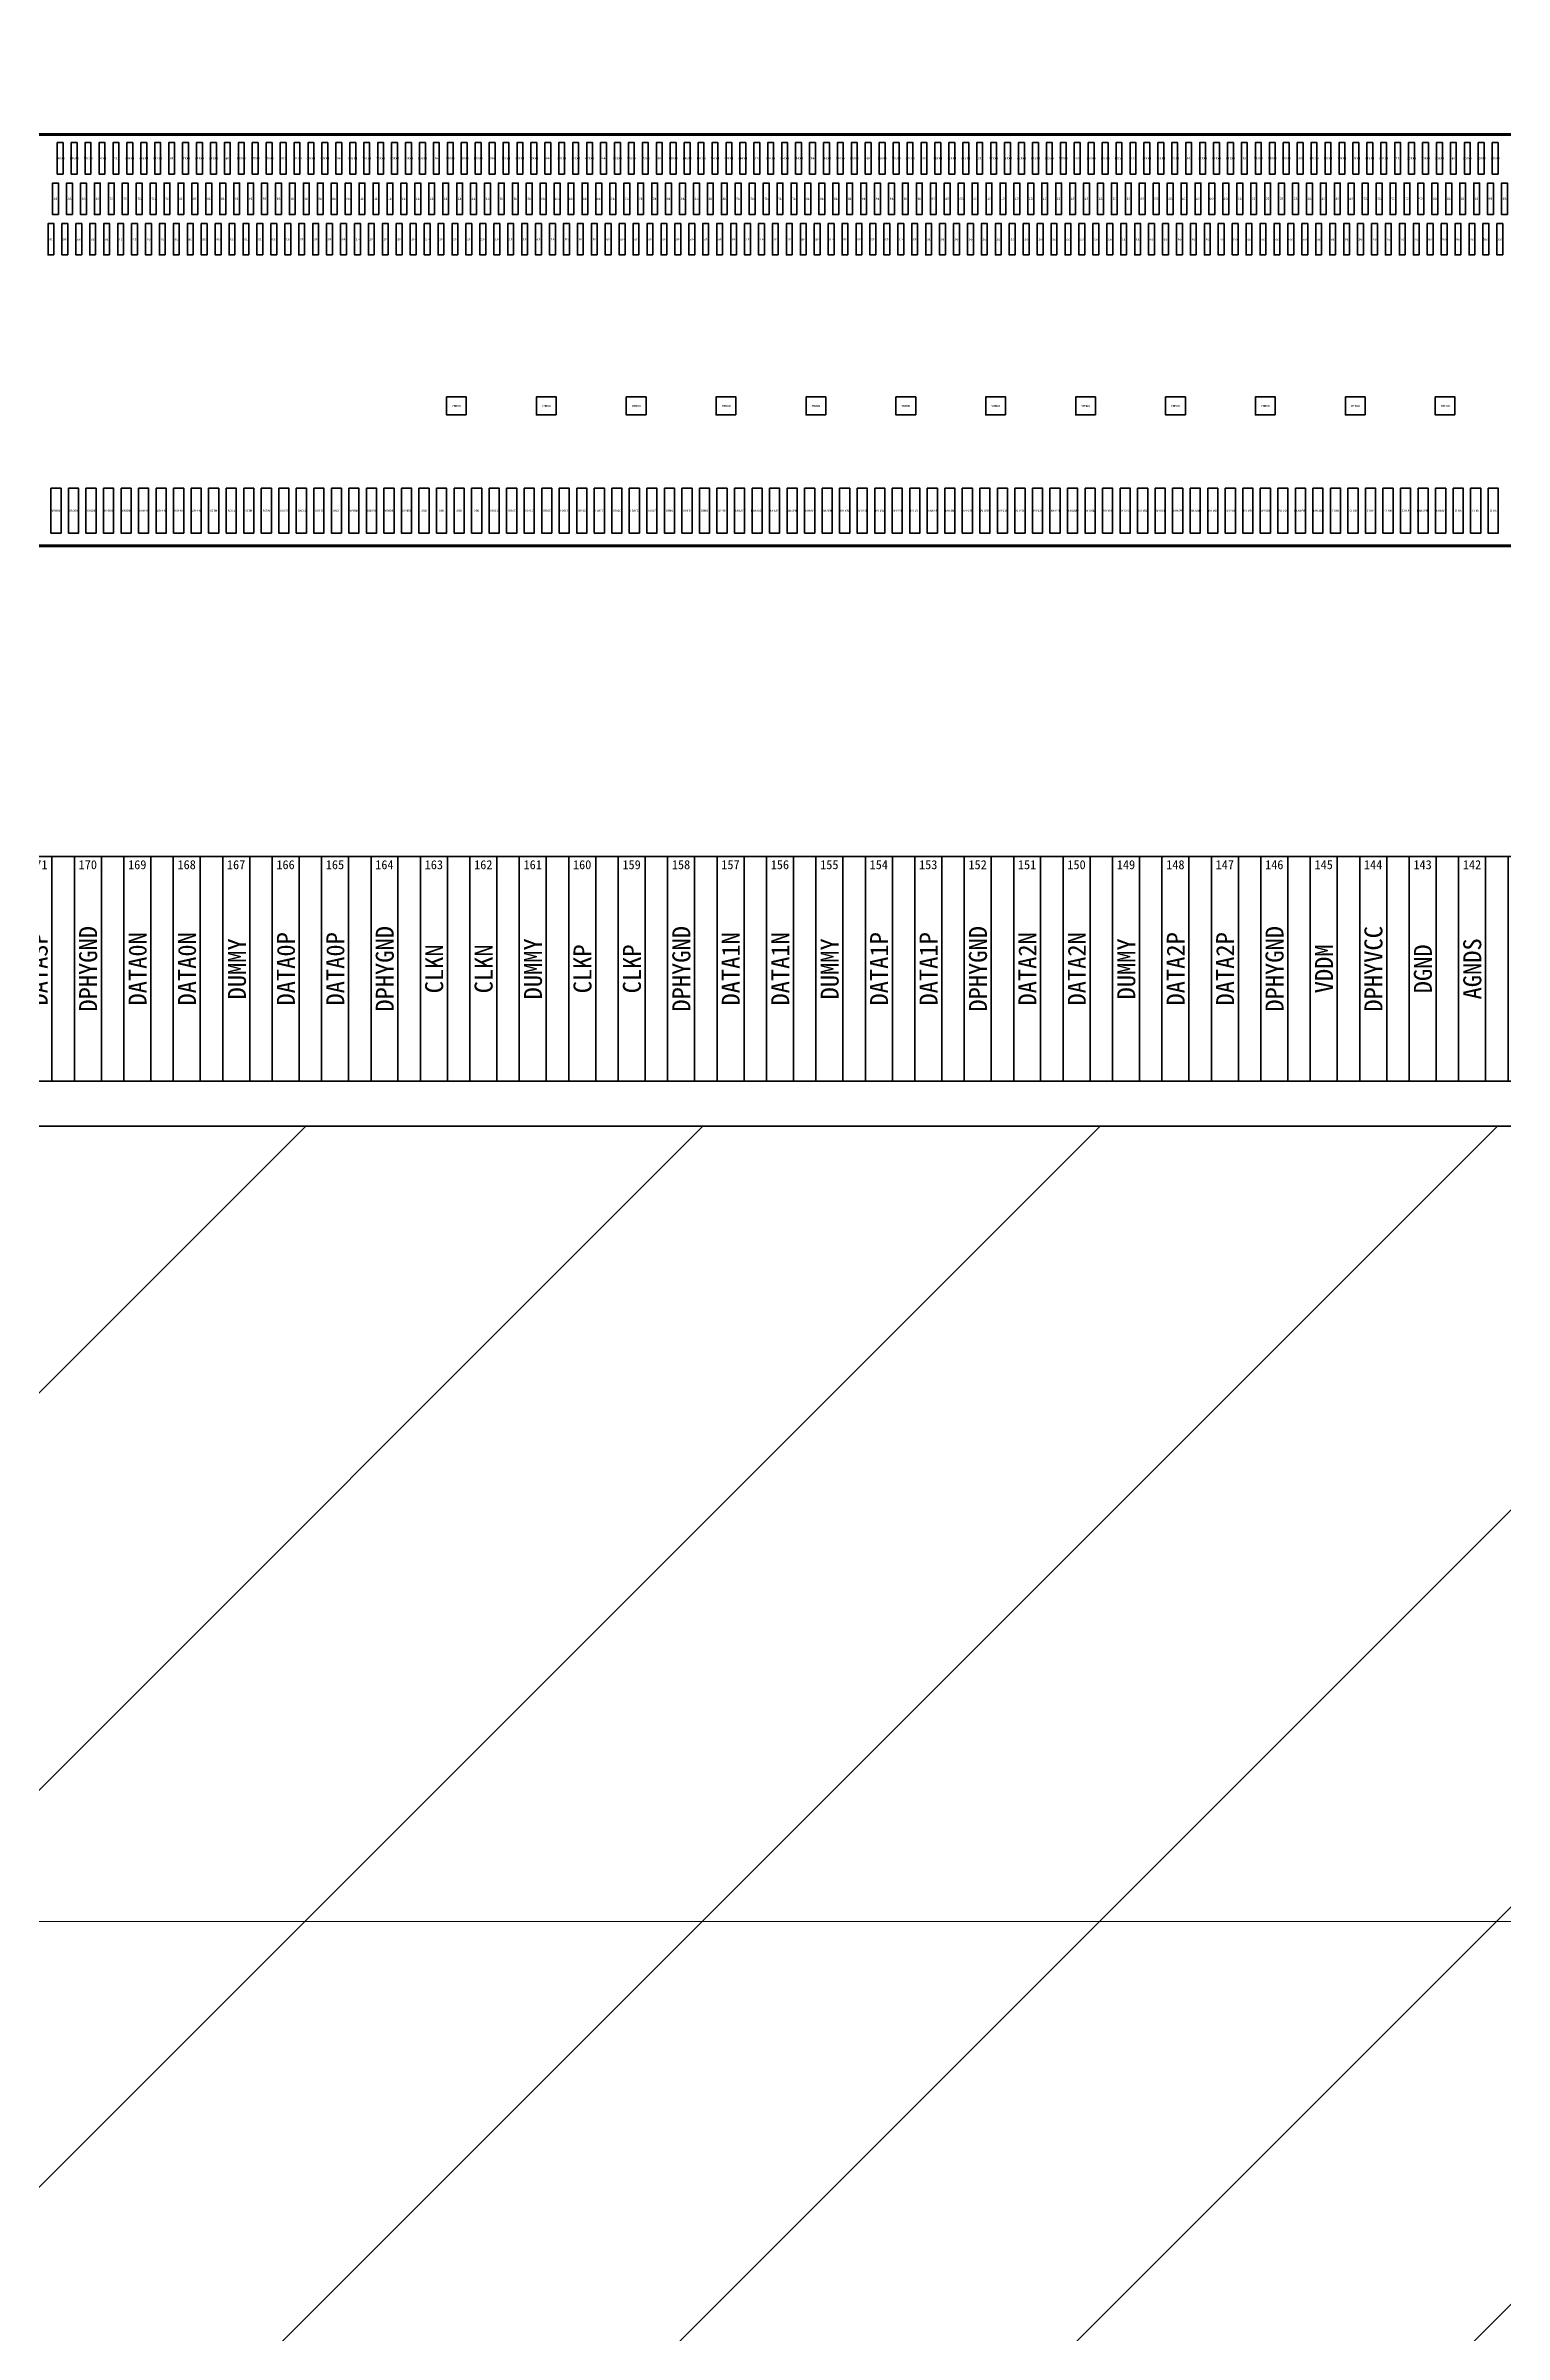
# Model space of a CAD drawing. Header units: inches. Extents: x 240 to 1407, y -538 to -118.
# Drawn here: x 997.09 to 1000.34, y -364.55 to -359.46 of the extents above; entities that cross this region are included whole.
import ezdxf
from ezdxf.enums import TextEntityAlignment as Align

# ---------------------------------------------------------------- set-up
doc = ezdxf.new("R2010")
doc.units = ezdxf.units.IN
doc.header["$LTSCALE"] = 1.21
doc.header["$MEASUREMENT"] = 0
doc.layers.get('0').update_dxf_attribs({"linetype": 'CONTINUOUS'})
for name, color, linetype, lineweight in [('2ITO.drawing', 4, 'CONTINUOUS', 100), ('FPC', 40, 'CONTINUOUS', 20), ('LABEL.drawing', 7, 'CONTINUOUS', 100), ('TFT_line.drawing', 3, 'CONTINUOUS', 100)]:
    doc.layers.add(name, color=color, linetype=linetype, lineweight=lineweight)
doc.layers.add('标 注', color=3, linetype='CONTINUOUS')
doc.styles.get("Standard").update_dxf_attribs({"font": 'txt', "width": 0.8})

# ---------------------------------------------------------------- blocks, each defined once
blk = doc.blocks.new('fpc_name')
at = {"layer": 'LABEL.drawing', "color": 7, "linetype": 'Continuous', "lineweight": 100}
for s, p in [('DATA3P', (7.07143, 0.22667)), ('DPHYGND', (7.18143, 0.22667)), ('DATA0P', (7.62143, 0.22667)), ('DATA0P', (7.73143, 0.22667)), ('DPHYGND', (7.84143, 0.22667)), ('DPHYGND', (8.50143, 0.22667)), ('DATA1P', (8.94143, 0.22667)), ('DATA1P', (9.05143, 0.22667)), ('DPHYGND', (9.16143, 0.22667)), ('DATA2P', (9.60143, 0.22667)), ('DATA2P', (9.71143, 0.22667)), ('DPHYGND', (9.82143, 0.22667)), ('DPHYVCC', (10.04143, 0.22667)), ('DATA0N', (7.29143, 0.22667)), ('DATA0N', (7.40143, 0.22667)), ('DUMMY', (7.51254, 0.22667)), ('CLKN', (7.95143, 0.22667)), ('CLKN', (8.06143, 0.22667)), ('DUMMY', (8.17123, 0.22667)), ('CLKP', (8.28143, 0.22667)), ('CLKP', (8.39143, 0.22667)), ('DATA1N', (8.61143, 0.22667)), ('DATA1N', (8.72143, 0.22667)), ('DUMMY', (8.83143, 0.22667)), ('DATA2N', (9.27143, 0.22667)), ('DATA2N', (9.38143, 0.22667)), ('DUMMY', (9.49143, 0.22667)), ('VDDM', (9.93143, 0.22667)), ('DGND', (10.15143, 0.22667)), ('AGNDS', (10.26143, 0.22667))]:
    blk.add_text(s, height=0.04, rotation=90, dxfattribs=at).set_placement(p, align=Align.MIDDLE_CENTER)
blk = doc.blocks.new('fpc_pin')
at = {"layer": 'TFT_line.drawing', "color": 3, "linetype": 'Continuous', "lineweight": 100}
blk.add_lwpolyline([(0, 0), (0.06, 0), (0.06, 0.5), (0, 0.5)], close=True, dxfattribs=at)
blk = doc.blocks.new('fpc_all')
at = {"layer": 'TFT_line.drawing', "color": 3, "linetype": 'Continuous', "lineweight": 100}
blk.add_lwpolyline([(-0.73658, 0), (26.54342, 0), (26.54342, 0.5), (-0.73658, 0.5)], close=True, dxfattribs=at)
at = {"color": 1, "linetype": 'Continuous', "lineweight": 100, "row_count": 1, "column_count": 221, "row_spacing": 0.4, "column_spacing": 0.11}
blk.add_blockref('fpc_pin', (0.77342, 0), dxfattribs=at)
at = {"color": 1, "linetype": 'Continuous', "lineweight": 100}
blk.add_blockref('fpc_name', (0.00249, 0.02333), dxfattribs=at)
at = {"layer": 'LABEL.drawing', "color": 7, "linetype": 'Continuous', "lineweight": 100}
for s, p in [('171', (7.07322, 0.4818)), ('170', (7.18322, 0.4818)), ('169', (7.29322, 0.4818)), ('168', (7.40322, 0.4818)), ('167', (7.51322, 0.4818)), ('166', (7.62322, 0.4818)), ('165', (7.73322, 0.4818)), ('164', (7.84322, 0.4818)), ('163', (7.95322, 0.4818)), ('162', (8.06322, 0.4818)), ('161', (8.17322, 0.4818)), ('160', (8.28322, 0.4818)), ('159', (8.39322, 0.4818)), ('158', (8.50322, 0.4818)), ('157', (8.61322, 0.4818)), ('156', (8.72322, 0.4818)), ('155', (8.83322, 0.4818)), ('154', (8.94322, 0.4818)), ('153', (9.05322, 0.4818)), ('152', (9.16322, 0.4818)), ('151', (9.27322, 0.4818)), ('150', (9.38322, 0.4818)), ('149', (9.49322, 0.4818)), ('148', (9.60322, 0.4818)), ('147', (9.71322, 0.4818)), ('146', (9.82322, 0.4818)), ('145', (9.93322, 0.4818)), ('144', (10.04322, 0.4818)), ('143', (10.15322, 0.4818)), ('142', (10.26322, 0.4818))]:
    blk.add_text(s, height=0.02, dxfattribs=at).set_placement(p, align=Align.MIDDLE_CENTER)
blk = doc.blocks.new('z_ILB3_NOT')
at = {"layer": 'TFT_line.drawing', "color": 3, "linetype": 'Continuous', "lineweight": 100}
blk.add_lwpolyline([(-0.01125, -0.05), (0.01125, -0.05), (0.01125, 0.05), (-0.01125, 0.05)], close=True, dxfattribs=at)
blk = doc.blocks.new('z_DMY1')
at = {"layer": 'TFT_line.drawing', "color": 3, "linetype": 'Continuous', "lineweight": 100}
blk.add_lwpolyline([(-0.022, -0.02), (0.022, -0.02), (0.022, 0.02), (-0.022, 0.02)], close=True, dxfattribs=at)
blk = doc.blocks.new('z_PAD_DUMMY_NOT')
at = {"color": 1, "linetype": 'Continuous', "lineweight": 100}
for p in [(2.7, -0.1465), (2.9, -0.1465), (3.1, -0.1465), (3.3, -0.1465), (3.5, -0.1465), (3.7, -0.1465), (3.9, -0.1465), (4.1, -0.1465), (4.3, -0.1465), (4.5, -0.1465), (4.7, -0.1465), (4.9, -0.1465)]:
    blk.add_blockref('z_DMY1', p, dxfattribs=at)
blk = doc.blocks.new('S_PAD_NOT')
at = {"layer": 'TFT_line.drawing', "color": 3, "linetype": 'Continuous', "lineweight": 100}
blk.add_lwpolyline([(-0.0065, -0.035), (0.0065, -0.035), (0.0065, 0.035), (-0.0065, 0.035)], close=True, dxfattribs=at)
blk = doc.blocks.new('ST7102_padlocation_NOT')
at = {"layer": 'TFT_line.drawing', "color": 3, "linetype": 'Continuous', "lineweight": 100}
for points in [[(-11.25, -0.459), (11.25, -0.459), (11.25, 0.459), (-11.25, 0.459)], [(-11.247, -0.456), (11.247, -0.456), (11.247, 0.456), (-11.247, 0.456)]]:
    blk.add_lwpolyline(points, close=True, dxfattribs=at)
at = {"color": 1, "linetype": 'Continuous', "lineweight": 100}
for name, p in [('z_PAD_DUMMY_NOT', (0, 0)), ('S_PAD_NOT', (2.5886, 0.4045)), ('S_PAD_NOT', (2.6196, 0.4045)), ('S_PAD_NOT', (2.6506, 0.4045)), ('S_PAD_NOT', (2.6816, 0.4045)), ('S_PAD_NOT', (2.7126, 0.4045)), ('S_PAD_NOT', (2.7436, 0.4045)), ('S_PAD_NOT', (2.7746, 0.4045)), ('S_PAD_NOT', (2.8056, 0.4045)), ('S_PAD_NOT', (2.8366, 0.4045)), ('S_PAD_NOT', (2.8676, 0.4045)), ('S_PAD_NOT', (2.8986, 0.4045)), ('S_PAD_NOT', (2.9296, 0.4045)), ('S_PAD_NOT', (2.9606, 0.4045)), ('S_PAD_NOT', (2.9916, 0.4045)), ('S_PAD_NOT', (3.0226, 0.4045)), ('S_PAD_NOT', (3.0536, 0.4045)), ('S_PAD_NOT', (3.0846, 0.4045)), ('S_PAD_NOT', (3.1156, 0.4045)), ('S_PAD_NOT', (3.1466, 0.4045)), ('S_PAD_NOT', (3.1776, 0.4045)), ('S_PAD_NOT', (3.2086, 0.4045)), ('S_PAD_NOT', (3.2396, 0.4045)), ('S_PAD_NOT', (3.2706, 0.4045)), ('S_PAD_NOT', (3.3016, 0.4045)), ('S_PAD_NOT', (3.3326, 0.4045)), ('S_PAD_NOT', (3.3636, 0.4045)), ('S_PAD_NOT', (3.3946, 0.4045)), ('S_PAD_NOT', (3.4256, 0.4045)), ('S_PAD_NOT', (3.4566, 0.4045)), ('S_PAD_NOT', (3.4876, 0.4045)), ('S_PAD_NOT', (3.5186, 0.4045)), ('S_PAD_NOT', (3.5496, 0.4045)), ('S_PAD_NOT', (3.5806, 0.4045)), ('S_PAD_NOT', (3.6116, 0.4045)), ('S_PAD_NOT', (3.6426, 0.4045)), ('S_PAD_NOT', (3.6736, 0.4045)), ('S_PAD_NOT', (3.7046, 0.4045)), ('S_PAD_NOT', (3.7356, 0.4045)), ('S_PAD_NOT', (3.7666, 0.4045)), ('S_PAD_NOT', (3.7976, 0.4045)), ('S_PAD_NOT', (3.8286, 0.4045)), ('S_PAD_NOT', (3.8596, 0.4045)), ('S_PAD_NOT', (3.8906, 0.4045)), ('S_PAD_NOT', (3.9216, 0.4045)), ('S_PAD_NOT', (3.9526, 0.4045)), ('S_PAD_NOT', (3.9836, 0.4045)), ('S_PAD_NOT', (4.0146, 0.4045)), ('S_PAD_NOT', (4.0456, 0.4045)), ('S_PAD_NOT', (4.0766, 0.4045)), ('S_PAD_NOT', (4.1076, 0.4045)), ('S_PAD_NOT', (4.1386, 0.4045)), ('S_PAD_NOT', (4.1696, 0.4045)), ('S_PAD_NOT', (4.2006, 0.4045)), ('S_PAD_NOT', (4.2316, 0.4045)), ('S_PAD_NOT', (4.2626, 0.4045)), ('S_PAD_NOT', (4.2936, 0.4045)), ('S_PAD_NOT', (4.3246, 0.4045)), ('S_PAD_NOT', (4.3556, 0.4045)), ('S_PAD_NOT', (4.3866, 0.4045)), ('S_PAD_NOT', (4.4176, 0.4045)), ('S_PAD_NOT', (4.4486, 0.4045)), ('S_PAD_NOT', (4.4796, 0.4045)), ('S_PAD_NOT', (4.5106, 0.4045)), ('S_PAD_NOT', (4.5416, 0.4045)), ('S_PAD_NOT', (4.5726, 0.4045)), ('S_PAD_NOT', (4.6036, 0.4045)), ('S_PAD_NOT', (4.6346, 0.4045)), ('S_PAD_NOT', (4.6656, 0.4045)), ('S_PAD_NOT', (4.6966, 0.4045)), ('S_PAD_NOT', (4.7276, 0.4045)), ('S_PAD_NOT', (4.7586, 0.4045)), ('S_PAD_NOT', (4.7896, 0.4045)), ('S_PAD_NOT', (4.8206, 0.4045)), ('S_PAD_NOT', (4.8516, 0.4045)), ('S_PAD_NOT', (4.8826, 0.4045)), ('S_PAD_NOT', (4.9136, 0.4045)), ('S_PAD_NOT', (4.9446, 0.4045)), ('S_PAD_NOT', (4.9756, 0.4045)), ('S_PAD_NOT', (5.0066, 0.4045)), ('S_PAD_NOT', (5.0376, 0.4045)), ('S_PAD_NOT', (5.0686, 0.4045)), ('S_PAD_NOT', (5.0996, 0.4045)), ('S_PAD_NOT', (5.1306, 0.4045)), ('S_PAD_NOT', (5.1616, 0.4045)), ('S_PAD_NOT', (5.1926, 0.4045)), ('S_PAD_NOT', (5.2236, 0.4045)), ('S_PAD_NOT', (5.2546, 0.4045)), ('S_PAD_NOT', (5.2856, 0.4045)), ('S_PAD_NOT', (5.3166, 0.4045)), ('S_PAD_NOT', (5.3476, 0.4045)), ('S_PAD_NOT', (5.3786, 0.4045)), ('S_PAD_NOT', (5.4096, 0.4045)), ('S_PAD_NOT', (5.4406, 0.4045)), ('S_PAD_NOT', (5.4716, 0.4045)), ('S_PAD_NOT', (5.5026, 0.4045)), ('S_PAD_NOT', (5.5336, 0.4045)), ('S_PAD_NOT', (5.5646, 0.4045)), ('S_PAD_NOT', (5.5956, 0.4045)), ('S_PAD_NOT', (5.6266, 0.4045)), ('S_PAD_NOT', (5.6576, 0.4045)), ('S_PAD_NOT', (5.6886, 0.4045)), ('S_PAD_NOT', (5.7196, 0.4045)), ('S_PAD_NOT', (5.7506, 0.4045)), ('S_PAD_NOT', (5.7816, 0.4045)), ('S_PAD_NOT', (2.5679, 0.3145)), ('S_PAD_NOT', (2.5989, 0.3145)), ('S_PAD_NOT', (2.6299, 0.3145)), ('S_PAD_NOT', (2.6609, 0.3145)), ('S_PAD_NOT', (2.6919, 0.3145)), ('S_PAD_NOT', (2.7229, 0.3145)), ('S_PAD_NOT', (2.7539, 0.3145)), ('S_PAD_NOT', (2.7849, 0.3145)), ('S_PAD_NOT', (2.8159, 0.3145)), ('S_PAD_NOT', (2.8469, 0.3145)), ('S_PAD_NOT', (2.8779, 0.3145)), ('S_PAD_NOT', (2.9089, 0.3145)), ('S_PAD_NOT', (2.9399, 0.3145)), ('S_PAD_NOT', (2.9709, 0.3145)), ('S_PAD_NOT', (3.0019, 0.3145)), ('S_PAD_NOT', (3.0329, 0.3145)), ('S_PAD_NOT', (3.0639, 0.3145)), ('S_PAD_NOT', (3.0949, 0.3145)), ('S_PAD_NOT', (3.1259, 0.3145)), ('S_PAD_NOT', (3.1569, 0.3145)), ('S_PAD_NOT', (3.1879, 0.3145)), ('S_PAD_NOT', (3.2189, 0.3145)), ('S_PAD_NOT', (3.2499, 0.3145)), ('S_PAD_NOT', (3.2809, 0.3145)), ('S_PAD_NOT', (3.3119, 0.3145)), ('S_PAD_NOT', (3.3429, 0.3145)), ('S_PAD_NOT', (3.3739, 0.3145)), ('S_PAD_NOT', (3.4049, 0.3145)), ('S_PAD_NOT', (3.4359, 0.3145)), ('S_PAD_NOT', (3.4669, 0.3145)), ('S_PAD_NOT', (3.4979, 0.3145)), ('S_PAD_NOT', (3.5289, 0.3145)), ('S_PAD_NOT', (3.5599, 0.3145)), ('S_PAD_NOT', (3.5909, 0.3145)), ('S_PAD_NOT', (3.6219, 0.3145)), ('S_PAD_NOT', (3.6529, 0.3145)), ('S_PAD_NOT', (3.6839, 0.3145)), ('S_PAD_NOT', (3.7149, 0.3145)), ('S_PAD_NOT', (3.7459, 0.3145)), ('S_PAD_NOT', (3.7769, 0.3145)), ('S_PAD_NOT', (3.8079, 0.3145)), ('S_PAD_NOT', (3.8389, 0.3145)), ('S_PAD_NOT', (3.8699, 0.3145)), ('S_PAD_NOT', (3.9009, 0.3145)), ('S_PAD_NOT', (3.9319, 0.3145)), ('S_PAD_NOT', (3.9629, 0.3145)), ('S_PAD_NOT', (3.9939, 0.3145)), ('S_PAD_NOT', (4.0249, 0.3145)), ('S_PAD_NOT', (4.0559, 0.3145)), ('S_PAD_NOT', (4.0869, 0.3145)), ('S_PAD_NOT', (4.1179, 0.3145)), ('S_PAD_NOT', (4.1489, 0.3145)), ('S_PAD_NOT', (4.1799, 0.3145)), ('S_PAD_NOT', (4.2109, 0.3145)), ('S_PAD_NOT', (4.2419, 0.3145)), ('S_PAD_NOT', (4.2729, 0.3145)), ('S_PAD_NOT', (4.3039, 0.3145)), ('S_PAD_NOT', (4.3349, 0.3145)), ('S_PAD_NOT', (4.3659, 0.3145)), ('S_PAD_NOT', (4.3969, 0.3145)), ('S_PAD_NOT', (4.4279, 0.3145)), ('S_PAD_NOT', (4.4589, 0.3145)), ('S_PAD_NOT', (4.4899, 0.3145)), ('S_PAD_NOT', (4.5209, 0.3145)), ('S_PAD_NOT', (4.5519, 0.3145)), ('S_PAD_NOT', (4.5829, 0.3145)), ('S_PAD_NOT', (4.6139, 0.3145)), ('S_PAD_NOT', (4.6449, 0.3145)), ('S_PAD_NOT', (4.6759, 0.3145)), ('S_PAD_NOT', (4.7069, 0.3145)), ('S_PAD_NOT', (4.7379, 0.3145)), ('S_PAD_NOT', (4.7689, 0.3145)), ('S_PAD_NOT', (4.7999, 0.3145)), ('S_PAD_NOT', (4.8309, 0.3145)), ('S_PAD_NOT', (4.8619, 0.3145)), ('S_PAD_NOT', (4.8929, 0.3145)), ('S_PAD_NOT', (4.9239, 0.3145)), ('S_PAD_NOT', (4.9549, 0.3145)), ('S_PAD_NOT', (4.9859, 0.3145)), ('S_PAD_NOT', (5.0169, 0.3145)), ('S_PAD_NOT', (5.0479, 0.3145)), ('S_PAD_NOT', (5.0789, 0.3145)), ('S_PAD_NOT', (5.1099, 0.3145)), ('S_PAD_NOT', (5.1409, 0.3145)), ('S_PAD_NOT', (5.1719, 0.3145)), ('S_PAD_NOT', (5.2029, 0.3145)), ('S_PAD_NOT', (5.2339, 0.3145)), ('S_PAD_NOT', (5.2649, 0.3145)), ('S_PAD_NOT', (5.2959, 0.3145)), ('S_PAD_NOT', (5.3269, 0.3145)), ('S_PAD_NOT', (5.3579, 0.3145)), ('S_PAD_NOT', (5.3889, 0.3145)), ('S_PAD_NOT', (5.4199, 0.3145)), ('S_PAD_NOT', (5.4509, 0.3145)), ('S_PAD_NOT', (5.4819, 0.3145)), ('S_PAD_NOT', (5.5129, 0.3145)), ('S_PAD_NOT', (5.5439, 0.3145)), ('S_PAD_NOT', (5.5749, 0.3145)), ('S_PAD_NOT', (5.6059, 0.3145)), ('S_PAD_NOT', (5.6369, 0.3145)), ('S_PAD_NOT', (5.6679, 0.3145)), ('S_PAD_NOT', (5.6989, 0.3145)), ('S_PAD_NOT', (5.7299, 0.3145)), ('S_PAD_NOT', (5.7609, 0.3145)), ('S_PAD_NOT', (5.7919, 0.3145)), ('S_PAD_NOT', (2.5782, 0.2245)), ('S_PAD_NOT', (2.6092, 0.2245)), ('S_PAD_NOT', (2.6402, 0.2245)), ('S_PAD_NOT', (2.6712, 0.2245)), ('S_PAD_NOT', (2.7022, 0.2245)), ('S_PAD_NOT', (2.7332, 0.2245)), ('S_PAD_NOT', (2.7642, 0.2245)), ('S_PAD_NOT', (2.7952, 0.2245)), ('S_PAD_NOT', (2.8262, 0.2245)), ('S_PAD_NOT', (2.8572, 0.2245)), ('S_PAD_NOT', (2.8882, 0.2245)), ('S_PAD_NOT', (2.9192, 0.2245)), ('S_PAD_NOT', (2.9502, 0.2245)), ('S_PAD_NOT', (2.9812, 0.2245)), ('S_PAD_NOT', (3.0122, 0.2245)), ('S_PAD_NOT', (3.0432, 0.2245)), ('S_PAD_NOT', (3.0742, 0.2245)), ('S_PAD_NOT', (3.1052, 0.2245)), ('S_PAD_NOT', (3.1362, 0.2245)), ('S_PAD_NOT', (3.1672, 0.2245)), ('S_PAD_NOT', (3.1982, 0.2245)), ('S_PAD_NOT', (3.2292, 0.2245)), ('S_PAD_NOT', (3.2602, 0.2245)), ('S_PAD_NOT', (3.2912, 0.2245)), ('S_PAD_NOT', (3.3222, 0.2245)), ('S_PAD_NOT', (3.3532, 0.2245)), ('S_PAD_NOT', (3.3842, 0.2245)), ('S_PAD_NOT', (3.4152, 0.2245)), ('S_PAD_NOT', (3.4462, 0.2245)), ('S_PAD_NOT', (3.4772, 0.2245)), ('S_PAD_NOT', (3.5082, 0.2245)), ('S_PAD_NOT', (3.5392, 0.2245)), ('S_PAD_NOT', (3.5702, 0.2245)), ('S_PAD_NOT', (3.6012, 0.2245)), ('S_PAD_NOT', (3.6322, 0.2245)), ('S_PAD_NOT', (3.6632, 0.2245)), ('S_PAD_NOT', (3.6942, 0.2245)), ('S_PAD_NOT', (3.7252, 0.2245)), ('S_PAD_NOT', (3.7562, 0.2245)), ('S_PAD_NOT', (3.7872, 0.2245)), ('S_PAD_NOT', (3.8182, 0.2245)), ('S_PAD_NOT', (3.8492, 0.2245)), ('S_PAD_NOT', (3.8802, 0.2245)), ('S_PAD_NOT', (3.9112, 0.2245)), ('S_PAD_NOT', (3.9422, 0.2245)), ('S_PAD_NOT', (3.9732, 0.2245)), ('S_PAD_NOT', (4.0042, 0.2245)), ('S_PAD_NOT', (4.0352, 0.2245)), ('S_PAD_NOT', (4.0662, 0.2245)), ('S_PAD_NOT', (4.0972, 0.2245)), ('S_PAD_NOT', (4.1282, 0.2245)), ('S_PAD_NOT', (4.1592, 0.2245)), ('S_PAD_NOT', (4.1902, 0.2245)), ('S_PAD_NOT', (4.2212, 0.2245)), ('S_PAD_NOT', (4.2522, 0.2245)), ('S_PAD_NOT', (4.2832, 0.2245)), ('S_PAD_NOT', (4.3142, 0.2245)), ('S_PAD_NOT', (4.3452, 0.2245)), ('S_PAD_NOT', (4.3762, 0.2245)), ('S_PAD_NOT', (4.4072, 0.2245)), ('S_PAD_NOT', (4.4382, 0.2245)), ('S_PAD_NOT', (4.4692, 0.2245)), ('S_PAD_NOT', (4.5002, 0.2245)), ('S_PAD_NOT', (4.5312, 0.2245)), ('S_PAD_NOT', (4.5622, 0.2245)), ('S_PAD_NOT', (4.5932, 0.2245)), ('S_PAD_NOT', (4.6242, 0.2245)), ('S_PAD_NOT', (4.6552, 0.2245)), ('S_PAD_NOT', (4.6862, 0.2245)), ('S_PAD_NOT', (4.7172, 0.2245)), ('S_PAD_NOT', (4.7482, 0.2245)), ('S_PAD_NOT', (4.7792, 0.2245)), ('S_PAD_NOT', (4.8102, 0.2245)), ('S_PAD_NOT', (4.8412, 0.2245)), ('S_PAD_NOT', (4.8722, 0.2245)), ('S_PAD_NOT', (4.9032, 0.2245)), ('S_PAD_NOT', (4.9342, 0.2245)), ('S_PAD_NOT', (4.9652, 0.2245)), ('S_PAD_NOT', (4.9962, 0.2245)), ('S_PAD_NOT', (5.0272, 0.2245)), ('S_PAD_NOT', (5.0582, 0.2245)), ('S_PAD_NOT', (5.0892, 0.2245)), ('S_PAD_NOT', (5.1202, 0.2245)), ('S_PAD_NOT', (5.1512, 0.2245)), ('S_PAD_NOT', (5.1822, 0.2245)), ('S_PAD_NOT', (5.2132, 0.2245)), ('S_PAD_NOT', (5.2442, 0.2245)), ('S_PAD_NOT', (5.2752, 0.2245)), ('S_PAD_NOT', (5.3062, 0.2245)), ('S_PAD_NOT', (5.3372, 0.2245)), ('S_PAD_NOT', (5.3682, 0.2245)), ('S_PAD_NOT', (5.3992, 0.2245)), ('S_PAD_NOT', (5.4302, 0.2245)), ('S_PAD_NOT', (5.4612, 0.2245)), ('S_PAD_NOT', (5.4922, 0.2245)), ('S_PAD_NOT', (5.5232, 0.2245)), ('S_PAD_NOT', (5.5542, 0.2245)), ('S_PAD_NOT', (5.5852, 0.2245)), ('S_PAD_NOT', (5.6162, 0.2245)), ('S_PAD_NOT', (5.6472, 0.2245)), ('S_PAD_NOT', (5.6782, 0.2245)), ('S_PAD_NOT', (5.7092, 0.2245)), ('S_PAD_NOT', (5.7402, 0.2245)), ('S_PAD_NOT', (5.7712, 0.2245)), ('S_PAD_NOT', (5.8022, 0.2245))]:
    blk.add_blockref(name, p, dxfattribs=at)
at = {"color": 1, "linetype": 'Continuous', "lineweight": 100, "rotation": 180}
for p in [(2.593, -0.3795), (2.632, -0.3795), (2.671, -0.3795), (2.71, -0.3795), (2.749, -0.3795), (2.788, -0.3795), (2.827, -0.3795), (2.866, -0.3795), (2.905, -0.3795), (2.944, -0.3795), (2.983, -0.3795), (3.022, -0.3795), (3.061, -0.3795), (3.1, -0.3795), (3.139, -0.3795), (3.178, -0.3795), (3.217, -0.3795), (3.256, -0.3795), (3.295, -0.3795), (3.334, -0.3795), (3.373, -0.3795), (3.412, -0.3795), (3.451, -0.3795), (3.49, -0.3795), (3.529, -0.3795), (3.568, -0.3795), (3.607, -0.3795), (3.646, -0.3795), (3.685, -0.3795), (3.724, -0.3795), (3.763, -0.3795), (3.802, -0.3795), (3.841, -0.3795), (3.88, -0.3795), (3.919, -0.3795), (3.958, -0.3795), (3.997, -0.3795), (4.036, -0.3795), (4.075, -0.3795), (4.114, -0.3795), (4.153, -0.3795), (4.192, -0.3795), (4.231, -0.3795), (4.27, -0.3795), (4.309, -0.3795), (4.348, -0.3795), (4.387, -0.3795), (4.426, -0.3795), (4.465, -0.3795), (4.504, -0.3795), (4.543, -0.3795), (4.582, -0.3795), (4.621, -0.3795), (4.66, -0.3795), (4.699, -0.3795), (4.738, -0.3795), (4.777, -0.3795), (4.816, -0.3795), (4.855, -0.3795), (4.894, -0.3795), (4.933, -0.3795), (4.972, -0.3795), (5.011, -0.3795), (5.05, -0.3795), (5.089, -0.3795), (5.128, -0.3795), (5.167, -0.3795), (5.206, -0.3795), (5.245, -0.3795), (5.284, -0.3795), (5.323, -0.3795), (5.362, -0.3795), (5.401, -0.3795), (5.44, -0.3795), (5.479, -0.3795), (5.518, -0.3795), (5.557, -0.3795), (5.596, -0.3795), (5.635, -0.3795), (5.674, -0.3795), (5.713, -0.3795), (5.752, -0.3795), (5.791, -0.3795)]:
    blk.add_blockref('z_ILB3_NOT', p, dxfattribs=at)
at = {"layer": 'LABEL.drawing', "color": 7, "linetype": 'Continuous', "lineweight": 100}
for s, p in [('RX303', (2.5886, 0.4045)), ('RX304', (2.6196, 0.4045)), ('RX305', (2.6506, 0.4045)), ('S584', (2.6816, 0.4045)), ('RX306', (2.7126, 0.4045)), ('RX307', (2.7436, 0.4045)), ('RX308', (2.7746, 0.4045)), ('S575', (2.8056, 0.4045)), ('RX309', (2.8366, 0.4045)), ('RX310', (2.8676, 0.4045)), ('RX311', (2.8986, 0.4045)), ('RX312', (2.9296, 0.4045)), ('RX313', (2.9606, 0.4045)), ('RX314', (2.9916, 0.4045)), ('S560', (3.0226, 0.4045)), ('RX315', (3.0536, 0.4045)), ('RX316', (3.0846, 0.4045)), ('RX317', (3.1156, 0.4045)), ('S551', (3.1466, 0.4045)), ('RX318', (3.1776, 0.4045)), ('RX319', (3.2086, 0.4045)), ('RX320', (3.2396, 0.4045)), ('S542', (3.2706, 0.4045)), ('RX321', (3.3016, 0.4045)), ('RX322', (3.3326, 0.4045)), ('RX323', (3.3636, 0.4045)), ('S533', (3.3946, 0.4045)), ('RX324', (3.4256, 0.4045)), ('RX325', (3.4566, 0.4045)), ('RX326', (3.4876, 0.4045)), ('S524', (3.5186, 0.4045)), ('RX327', (3.5496, 0.4045)), ('RX328', (3.5806, 0.4045)), ('RX329', (3.6116, 0.4045)), ('RX330', (3.6426, 0.4045)), ('RX331', (3.6736, 0.4045)), ('RX332', (3.7046, 0.4045)), ('S509', (3.7356, 0.4045)), ('RX333', (3.7666, 0.4045)), ('RX334', (3.7976, 0.4045)), ('RX335', (3.8286, 0.4045)), ('S500', (3.8596, 0.4045)), ('RX336', (3.8906, 0.4045)), ('RX337', (3.9216, 0.4045)), ('RX338', (3.9526, 0.4045)), ('S491', (3.9836, 0.4045)), ('RX339', (4.0146, 0.4045)), ('RX340', (4.0456, 0.4045)), ('RX341', (4.0766, 0.4045)), ('S482', (4.1076, 0.4045)), ('RX342', (4.1386, 0.4045)), ('RX343', (4.1696, 0.4045)), ('RX344', (4.2006, 0.4045)), ('S473', (4.2316, 0.4045)), ('RX345', (4.2626, 0.4045)), ('RX346', (4.2936, 0.4045)), ('RX347', (4.3246, 0.4045)), ('RX348', (4.3556, 0.4045)), ('RX349', (4.3866, 0.4045)), ('RX350', (4.4176, 0.4045)), ('S458', (4.4486, 0.4045)), ('RX351', (4.4796, 0.4045)), ('RX352', (4.5106, 0.4045)), ('RX353', (4.5416, 0.4045)), ('S449', (4.5726, 0.4045)), ('RX354', (4.6036, 0.4045)), ('RX355', (4.6346, 0.4045)), ('RX356', (4.6656, 0.4045)), ('S440', (4.6966, 0.4045)), ('RX357', (4.7276, 0.4045)), ('RX358', (4.7586, 0.4045)), ('RX359', (4.7896, 0.4045)), ('S431', (4.8206, 0.4045)), ('RX360', (4.8516, 0.4045)), ('RX361', (4.8826, 0.4045)), ('RX362', (4.9136, 0.4045)), ('S422', (4.9446, 0.4045)), ('RX363', (4.9756, 0.4045)), ('RX364', (5.0066, 0.4045)), ('RX365', (5.0376, 0.4045)), ('RX366', (5.0686, 0.4045)), ('RX367', (5.0996, 0.4045)), ('RX368', (5.1306, 0.4045)), ('S407', (5.1616, 0.4045)), ('RX369', (5.1926, 0.4045)), ('RX370', (5.2236, 0.4045)), ('RX371', (5.2546, 0.4045)), ('S398', (5.2856, 0.4045)), ('RX372', (5.3166, 0.4045)), ('RX373', (5.3476, 0.4045)), ('RX374', (5.3786, 0.4045)), ('S389', (5.4096, 0.4045)), ('RX375', (5.4406, 0.4045)), ('RX376', (5.4716, 0.4045)), ('RX377', (5.5026, 0.4045)), ('S380', (5.5336, 0.4045)), ('RX378', (5.5646, 0.4045)), ('RX379', (5.5956, 0.4045)), ('RX380', (5.6266, 0.4045)), ('S371', (5.6576, 0.4045)), ('RX381', (5.6886, 0.4045)), ('RX382', (5.7196, 0.4045)), ('RX383', (5.7506, 0.4045)), ('RX384', (5.7816, 0.4045)), ('S592', (2.5679, 0.3145)), ('S590', (2.5989, 0.3145)), ('S588', (2.6299, 0.3145)), ('S586', (2.6609, 0.3145)), ('S583', (2.6919, 0.3145)), ('S581', (2.7229, 0.3145)), ('S579', (2.7539, 0.3145)), ('S577', (2.7849, 0.3145)), ('S574', (2.8159, 0.3145)), ('S572', (2.8469, 0.3145)), ('S570', (2.8779, 0.3145)), ('S568', (2.9089, 0.3145)), ('S566', (2.9399, 0.3145)), ('S564', (2.9709, 0.3145)), ('S562', (3.0019, 0.3145)), ('S559', (3.0329, 0.3145)), ('S557', (3.0639, 0.3145)), ('S555', (3.0949, 0.3145)), ('S553', (3.1259, 0.3145)), ('S550', (3.1569, 0.3145)), ('S548', (3.1879, 0.3145)), ('S546', (3.2189, 0.3145)), ('S544', (3.2499, 0.3145)), ('S541', (3.2809, 0.3145)), ('S539', (3.3119, 0.3145)), ('S537', (3.3429, 0.3145)), ('S535', (3.3739, 0.3145)), ('S532', (3.4049, 0.3145)), ('S530', (3.4359, 0.3145)), ('S528', (3.4669, 0.3145)), ('S526', (3.4979, 0.3145)), ('S523', (3.5289, 0.3145)), ('S521', (3.5599, 0.3145)), ('S519', (3.5909, 0.3145)), ('S517', (3.6219, 0.3145)), ('S515', (3.6529, 0.3145)), ('S513', (3.6839, 0.3145)), ('S511', (3.7149, 0.3145)), ('S508', (3.7459, 0.3145)), ('S506', (3.7769, 0.3145)), ('S504', (3.8079, 0.3145)), ('S502', (3.8389, 0.3145)), ('S499', (3.8699, 0.3145)), ('S497', (3.9009, 0.3145)), ('S495', (3.9319, 0.3145)), ('S493', (3.9629, 0.3145)), ('S490', (3.9939, 0.3145)), ('S488', (4.0249, 0.3145)), ('S486', (4.0559, 0.3145)), ('S484', (4.0869, 0.3145)), ('S481', (4.1179, 0.3145)), ('S479', (4.1489, 0.3145)), ('S477', (4.1799, 0.3145)), ('S475', (4.2109, 0.3145)), ('S472', (4.2419, 0.3145)), ('S470', (4.2729, 0.3145)), ('S468', (4.3039, 0.3145)), ('S466', (4.3349, 0.3145)), ('S464', (4.3659, 0.3145)), ('S462', (4.3969, 0.3145)), ('S460', (4.4279, 0.3145)), ('S457', (4.4589, 0.3145)), ('S455', (4.4899, 0.3145)), ('S453', (4.5209, 0.3145)), ('S451', (4.5519, 0.3145)), ('S448', (4.5829, 0.3145)), ('S446', (4.6139, 0.3145)), ('S444', (4.6449, 0.3145)), ('S442', (4.6759, 0.3145)), ('S439', (4.7069, 0.3145)), ('S437', (4.7379, 0.3145)), ('S435', (4.7689, 0.3145)), ('S433', (4.7999, 0.3145)), ('S430', (4.8309, 0.3145)), ('S428', (4.8619, 0.3145)), ('S426', (4.8929, 0.3145)), ('S424', (4.9239, 0.3145)), ('S421', (4.9549, 0.3145)), ('S419', (4.9859, 0.3145)), ('S417', (5.0169, 0.3145)), ('S415', (5.0479, 0.3145)), ('S413', (5.0789, 0.3145)), ('S411', (5.1099, 0.3145)), ('S409', (5.1409, 0.3145)), ('S406', (5.1719, 0.3145)), ('S404', (5.2029, 0.3145)), ('S402', (5.2339, 0.3145)), ('S400', (5.2649, 0.3145)), ('S397', (5.2959, 0.3145)), ('S395', (5.3269, 0.3145)), ('S393', (5.3579, 0.3145)), ('S391', (5.3889, 0.3145)), ('S388', (5.4199, 0.3145)), ('S386', (5.4509, 0.3145)), ('S384', (5.4819, 0.3145)), ('S382', (5.5129, 0.3145)), ('S379', (5.5439, 0.3145)), ('S377', (5.5749, 0.3145)), ('S375', (5.6059, 0.3145)), ('S373', (5.6369, 0.3145)), ('S370', (5.6679, 0.3145)), ('S368', (5.6989, 0.3145)), ('S366', (5.7299, 0.3145)), ('S364', (5.7609, 0.3145)), ('S362', (5.7919, 0.3145)), ('S591', (2.5782, 0.2245)), ('S589', (2.6092, 0.2245)), ('S587', (2.6402, 0.2245)), ('S585', (2.6712, 0.2245)), ('S582', (2.7022, 0.2245)), ('S580', (2.7332, 0.2245)), ('S578', (2.7642, 0.2245)), ('S576', (2.7952, 0.2245)), ('S573', (2.8262, 0.2245)), ('S571', (2.8572, 0.2245)), ('S569', (2.8882, 0.2245)), ('S567', (2.9192, 0.2245)), ('S565', (2.9502, 0.2245)), ('S563', (2.9812, 0.2245)), ('S561', (3.0122, 0.2245)), ('S558', (3.0432, 0.2245)), ('S556', (3.0742, 0.2245)), ('S554', (3.1052, 0.2245)), ('S552', (3.1362, 0.2245)), ('S549', (3.1672, 0.2245)), ('S547', (3.1982, 0.2245)), ('S545', (3.2292, 0.2245)), ('S543', (3.2602, 0.2245)), ('S540', (3.2912, 0.2245)), ('S538', (3.3222, 0.2245)), ('S536', (3.3532, 0.2245)), ('S534', (3.3842, 0.2245)), ('S531', (3.4152, 0.2245)), ('S529', (3.4462, 0.2245)), ('S527', (3.4772, 0.2245)), ('S525', (3.5082, 0.2245)), ('S522', (3.5392, 0.2245)), ('S520', (3.5702, 0.2245)), ('S518', (3.6012, 0.2245)), ('S516', (3.6322, 0.2245)), ('S514', (3.6632, 0.2245)), ('S512', (3.6942, 0.2245)), ('S510', (3.7252, 0.2245)), ('S507', (3.7562, 0.2245)), ('S505', (3.7872, 0.2245)), ('S503', (3.8182, 0.2245)), ('S501', (3.8492, 0.2245)), ('S498', (3.8802, 0.2245)), ('S496', (3.9112, 0.2245)), ('S494', (3.9422, 0.2245)), ('S492', (3.9732, 0.2245)), ('S489', (4.0042, 0.2245)), ('S487', (4.0352, 0.2245)), ('S485', (4.0662, 0.2245)), ('S483', (4.0972, 0.2245)), ('S480', (4.1282, 0.2245)), ('S478', (4.1592, 0.2245)), ('S476', (4.1902, 0.2245)), ('S474', (4.2212, 0.2245)), ('S471', (4.2522, 0.2245)), ('S469', (4.2832, 0.2245)), ('S467', (4.3142, 0.2245)), ('S465', (4.3452, 0.2245)), ('S463', (4.3762, 0.2245)), ('S461', (4.4072, 0.2245)), ('S459', (4.4382, 0.2245)), ('S456', (4.4692, 0.2245)), ('S454', (4.5002, 0.2245)), ('S452', (4.5312, 0.2245)), ('S450', (4.5622, 0.2245)), ('S447', (4.5932, 0.2245)), ('S445', (4.6242, 0.2245)), ('S443', (4.6552, 0.2245)), ('S441', (4.6862, 0.2245)), ('S438', (4.7172, 0.2245)), ('S436', (4.7482, 0.2245)), ('S434', (4.7792, 0.2245)), ('S432', (4.8102, 0.2245)), ('S429', (4.8412, 0.2245)), ('S427', (4.8722, 0.2245)), ('S425', (4.9032, 0.2245)), ('S423', (4.9342, 0.2245)), ('S420', (4.9652, 0.2245)), ('S418', (4.9962, 0.2245)), ('S416', (5.0272, 0.2245)), ('S414', (5.0582, 0.2245)), ('S412', (5.0892, 0.2245)), ('S410', (5.1202, 0.2245)), ('S408', (5.1512, 0.2245)), ('S405', (5.1822, 0.2245)), ('S403', (5.2132, 0.2245)), ('S401', (5.2442, 0.2245)), ('S399', (5.2752, 0.2245)), ('S396', (5.3062, 0.2245)), ('S394', (5.3372, 0.2245)), ('S392', (5.3682, 0.2245)), ('S390', (5.3992, 0.2245)), ('S387', (5.4302, 0.2245)), ('S385', (5.4612, 0.2245)), ('S383', (5.4922, 0.2245)), ('S381', (5.5232, 0.2245)), ('S378', (5.5542, 0.2245)), ('S376', (5.5852, 0.2245)), ('S374', (5.6162, 0.2245)), ('S372', (5.6472, 0.2245)), ('S369', (5.6782, 0.2245)), ('S367', (5.7092, 0.2245)), ('S365', (5.7402, 0.2245)), ('S363', (5.7712, 0.2245)), ('S361', (5.8022, 0.2245)), ('DUMMY', (2.7, -0.1465)), ('DUMMY', (2.9, -0.1465)), ('DUMMY', (3.1, -0.1465)), ('DUMMY', (3.3, -0.1465)), ('DUMMY', (3.5, -0.1465)), ('DUMMY', (3.7, -0.1465)), ('DUMMY', (3.9, -0.1465)), ('DUMMY', (4.1, -0.1465)), ('DUMMY', (4.3, -0.1465)), ('DUMMY', (4.5, -0.1465)), ('DUMMY', (4.7, -0.1465)), ('DUMMY', (4.9, -0.1465))]:
    blk.add_text(s, height=0.005, dxfattribs=at).set_placement(p, align=Align.MIDDLE_CENTER)
for s, p in [('CLKP', (2.593, -0.3795)), ('CLKP', (2.632, -0.3795)), ('CLKP', (2.671, -0.3795)), ('DPHYGND', (2.71, -0.3795)), ('DPHYGND', (2.749, -0.3795)), ('CLKN', (2.788, -0.3795)), ('CLKN', (2.827, -0.3795)), ('CLKN', (2.866, -0.3795)), ('CLKN', (2.905, -0.3795)), ('CLKN', (2.944, -0.3795)), ('DPHYGND', (2.983, -0.3795)), ('DPHYGND', (3.022, -0.3795)), ('DATA0P', (3.061, -0.3795)), ('DATA0P', (3.1, -0.3795)), ('DATA0P', (3.139, -0.3795)), ('DATA0P', (3.178, -0.3795)), ('DATA0P', (3.217, -0.3795)), ('DPHYGND', (3.256, -0.3795)), ('DPHYGND', (3.295, -0.3795)), ('DATA0N', (3.334, -0.3795)), ('DATA0N', (3.373, -0.3795)), ('DATA0N', (3.412, -0.3795)), ('DATA0N', (3.451, -0.3795)), ('DATA0N', (3.49, -0.3795)), ('DPHYGND', (3.529, -0.3795)), ('DPHYGND', (3.568, -0.3795)), ('DATA3P', (3.607, -0.3795)), ('DATA3P', (3.646, -0.3795)), ('DATA3P', (3.685, -0.3795)), ('DATA3P', (3.724, -0.3795)), ('DATA3P', (3.763, -0.3795)), ('DPHYGND', (3.802, -0.3795)), ('DPHYGND', (3.841, -0.3795)), ('DATA3N', (3.88, -0.3795)), ('DATA3N', (3.919, -0.3795)), ('DATA3N', (3.958, -0.3795)), ('DATA3N', (3.997, -0.3795)), ('DATA3N', (4.036, -0.3795)), ('DPHYGND', (4.075, -0.3795)), ('DPHYGND', (4.114, -0.3795)), ('DPHYGND', (4.153, -0.3795)), ('DPHYVCC', (4.192, -0.3795)), ('DPHYVCC', (4.231, -0.3795)), ('DPHYVCC', (4.27, -0.3795)), ('DGND', (4.309, -0.3795)), ('DGND', (4.348, -0.3795)), ('DGND', (4.387, -0.3795)), ('DGND', (4.426, -0.3795)), ('IOVCC', (4.465, -0.3795)), ('IOVCC', (4.504, -0.3795)), ('IOVCC', (4.543, -0.3795)), ('IOVCC', (4.582, -0.3795)), ('IOVCC', (4.621, -0.3795)), ('IOVCC', (4.66, -0.3795)), ('IOVCC', (4.699, -0.3795)), ('IOVCC', (4.738, -0.3795)), ('IOVCC', (4.777, -0.3795)), ('IOVCC', (4.816, -0.3795)), ('VDD', (4.855, -0.3795)), ('VDD', (4.894, -0.3795)), ('VDD', (4.933, -0.3795)), ('VDD', (4.972, -0.3795)), ('AGNDR', (5.011, -0.3795)), ('AGNDR', (5.05, -0.3795)), ('AGNDR', (5.089, -0.3795)), ('AGNDR', (5.128, -0.3795)), ('IOVCCR', (5.167, -0.3795)), ('IOVCCR', (5.206, -0.3795)), ('IOVCCR', (5.245, -0.3795)), ('IOVCCR', (5.284, -0.3795)), ('VCOM', (5.323, -0.3795)), ('VCOM', (5.362, -0.3795)), ('VCOM', (5.401, -0.3795)), ('VCOM', (5.44, -0.3795)), ('AVEER', (5.479, -0.3795)), ('AVEER', (5.518, -0.3795)), ('AVEER', (5.557, -0.3795)), ('AVEER', (5.596, -0.3795)), ('AVDDR', (5.635, -0.3795)), ('AVDDR', (5.674, -0.3795)), ('AVDDR', (5.713, -0.3795)), ('AVDDR', (5.752, -0.3795)), ('AGNDS', (5.791, -0.3795))]:
    blk.add_text(s, height=0.005, rotation=180, dxfattribs=at).set_placement(p, align=Align.MIDDLE_CENTER)
blk = doc.blocks.new('ic_all')
at = {"color": 1, "linetype": 'Continuous', "lineweight": 100, "xscale": -1}
blk.add_blockref('ST7102_padlocation_NOT', (0, 0), dxfattribs=at)
blk = doc.blocks.new('zw$7216')
at = {"layer": '2ITO.drawing', "linetype": 'Continuous', "lineweight": 100}
blk.add_lwpolyline([(-28.98, -50.8), (28.98, -50.8), (28.98, 47.7), (-28.98, 47.7)], close=True, dxfattribs=at)
for name, p in [('ic_all', (0, -49.051)), ('fpc_all', (-12.9034, -50.7))]:
    blk.add_blockref(name, p, dxfattribs=at)

msp = doc.modelspace()

# ---------------------------------------------------------------- hatches: boundary and pattern name
at = {"layer": '标 注', "lineweight": 5}
h = msp.add_hatch(dxfattribs=at)
h.set_pattern_fill('ANSI31', color=0, scale=5)
h.set_pattern_definition([(45, (162.5272, -99.22644), (-0.44194174, 0.44194174), [])])
h.paths.add_polyline_path([(1016.8437, -369.0229), (1016.8437, -364.1349), (988.9437, -364.1349), (988.9437, -368.5229, -0.414214), (988.4437, -369.0229)])
h.paths.add_polyline_path([(1016.8437, -364.1349), (1016.8437, -361.8649), (988.9437, -361.8649), (988.9437, -364.1349)])
h.paths.add_polyline_path([(1000.5106, -367.0539), (1005.2773, -367.0539), (1005.2773, -365.1316), (1000.5106, -365.1316)], flags=24)

# ---------------------------------------------------------------- linework, layer by layer
at = {"layer": 'FPC', "color": 0, "lineweight": 5}
msp.add_line((980.9049, -363.6349), (1024.91, -363.6349), dxfattribs=at)
at = {"layer": 'FPC', "color": 30}
msp.add_lwpolyline([(985.6437, -379.1849), (992.1574, -379.1849, -0.414214), (992.6574, -379.6849), (992.6574, -390.2049, 0.414214), (992.8574, -390.4049), (1012.9574, -390.4049, 0.414214), (1013.1574, -390.2049), (1013.1574, -379.6849, -0.414214), (1013.6574, -379.1849), (1023.4053, -379.1849, 0.414214), (1023.9053, -378.6849), (1023.9053, -369.5229, 0.414214), (1023.4053, -369.0229), (1017.3437, -369.0229, -0.414214), (1016.8437, -368.5229), (1016.8437, -361.2649), (988.9437, -361.2649), (988.9437, -368.5229, -0.414214), (988.4437, -369.0229), (985.6437, -369.0229, 0.414214), (985.1437, -369.5229), (985.1437, -378.6849, 0.414214)], format="xyb", close=True, dxfattribs=at)

# ---------------------------------------------------------------- block references
at = {"layer": '标 注', "color": 5}
msp.add_blockref('zw$7216', (1002.9074, -311.0649), dxfattribs=at)

doc.saveas('drawing.dxf')
